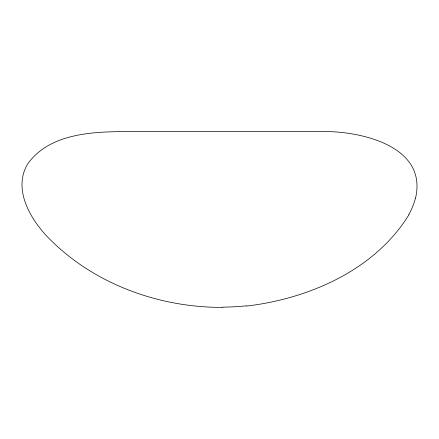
<?xml version="1.0" encoding="UTF-8"?>
<svg xmlns="http://www.w3.org/2000/svg" width="439" height="439" viewBox="0 0 439 439"><rect width="100%" height="100%" fill="white"/><g stroke="black" fill="none" stroke-linecap="round" stroke-linejoin="round"><path stroke-width="0.66" d="M415.541 198.121C427.976 144.87 357.747 130.202 319.126 131.612L124.21 131.612C90.588 131.722 48.597 134.065 27.427 164.307C13.241 188.808 29.457 217.371 46.413 235.759C91.553 283.199 157.892 307.662 222.809 307.388M409 214.638C375.005 270.001 308.946 298.761 246.389 306.082M415.431 198.137A216.004 97.085 -15.4 0 1 408.83 214.655M246.334 305.824A176.577 123.408 0.5 0 1 222.803 307.124"/></g></svg>
